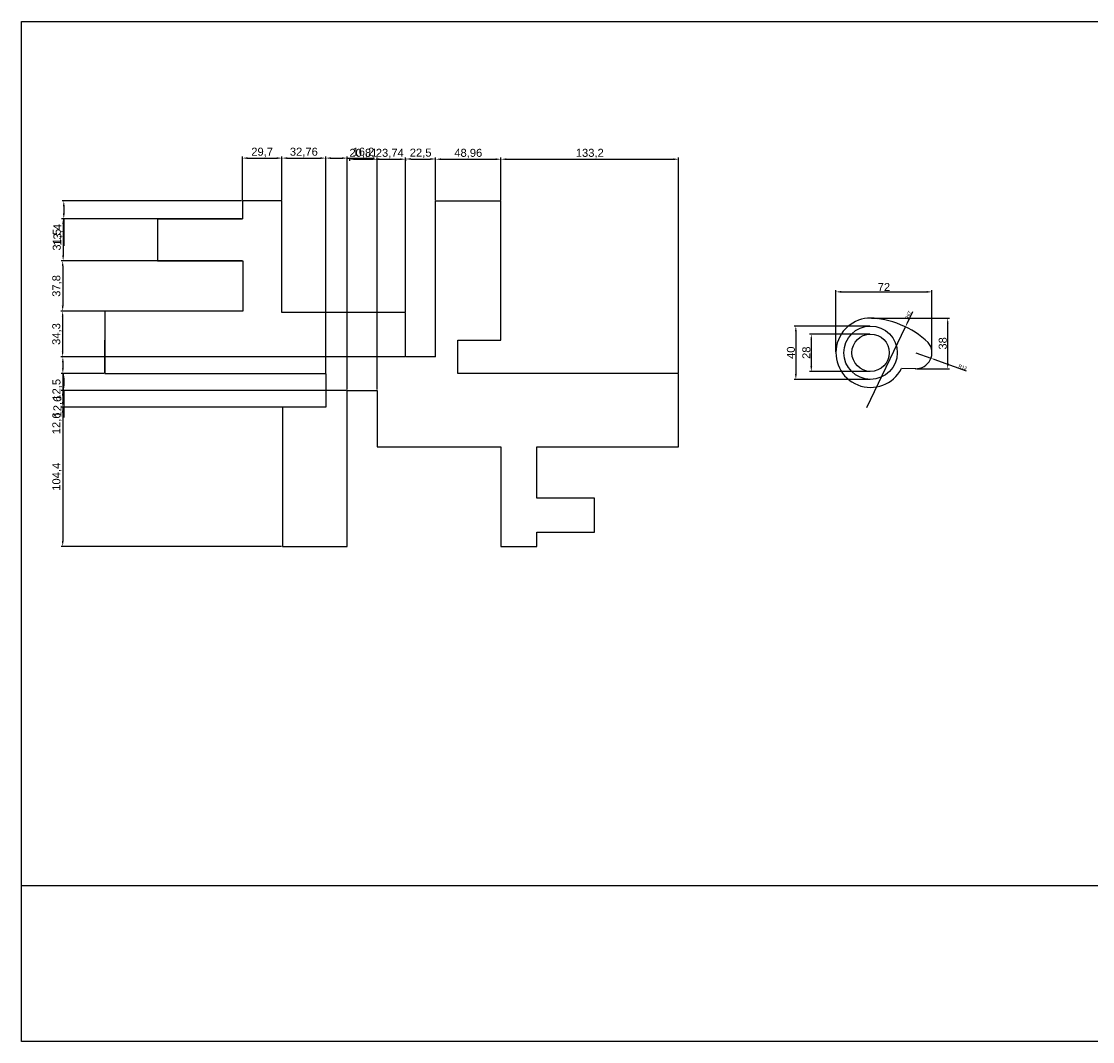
# Model space of a CAD drawing. Header units: millimetres. Extents: x 3767 to 9480, y 1414 to 2179.
# Drawn here: x 3767 to 4570, y 1414 to 2179 of the extents above; entities that cross this region are included whole.
import ezdxf

# ---------------------------------------------------------------- set-up
doc = ezdxf.new("R2010")
doc.units = ezdxf.units.MM
doc.layers.add('COTAS', color=80, linetype='Continuous')
doc.styles.get("Standard").update_dxf_attribs({"font": 'arial.ttf'})
doc.dimstyles.new('ISO-25', dxfattribs={"dimtxt": 2.5, "dimasz": 2.5, "dimexe": 1.25, "dimexo": 0.625, "dimtad": 1, "dimtxsty": 'Standard', "dimcen": 2.5, "dimadec": 0, "dimazin": 0, "dimtfac": 1, "dimtmove": 0, "dimatfit": 3, "dimfxl": 1, "dimarcsym": 0})

# ---------------------------------------------------------------- blocks, each defined once
blk = doc.blocks.new('*D1')
at = {"layer": 'COTAS', "color": 0, "lineweight": -2, "transparency": 16777216}
for p, q in [((3932.17, 2045.22), (3932.17, 2077.92)), ((3936.17, 2076.67), (3957.87, 2076.67)), ((3961.87, 2045.22), (3961.87, 2077.92))]:
    blk.add_line(p, q, dxfattribs=at)
at = {"layer": 'COTAS', "color": 0, "transparency": 16777216}
for points in [[(3936.17, 2077.34), (3936.17, 2076), (3932.17, 2076.67)], [(3957.87, 2077.34), (3957.87, 2076), (3961.87, 2076.67)]]:
    blk.add_solid(points, dxfattribs=at)
at = {"layer": 'Defpoints', "color": 0, "transparency": 16777216}
for p in [(3961.87, 2076.67), (3932.17, 2044.6), (3961.87, 2044.6)]:
    blk.add_point(p, dxfattribs=at)
at = {"layer": 'COTAS', "color": 0, "transparency": 16777216, "insert": (3947.02, 2080.9), "char_height": 6, "attachment_point": 5}
blk.add_mtext('29,7', dxfattribs=at)
blk = doc.blocks.new('*D2')
at = {"layer": 'COTAS', "color": 0, "lineweight": -2, "transparency": 16777216}
for p, q in [((3961.87, 2045.22), (3961.87, 2077.92)), ((3965.87, 2076.67), (3990.63, 2076.67)), ((3994.63, 1915.72), (3994.63, 2077.92))]:
    blk.add_line(p, q, dxfattribs=at)
at = {"layer": 'COTAS', "color": 0, "transparency": 16777216}
for points in [[(3965.87, 2077.34), (3965.87, 2076), (3961.87, 2076.67)], [(3990.63, 2077.34), (3990.63, 2076), (3994.63, 2076.67)]]:
    blk.add_solid(points, dxfattribs=at)
at = {"layer": 'Defpoints', "color": 0, "transparency": 16777216}
for p in [(3994.63, 2076.67), (3961.87, 2044.6), (3994.63, 1915.1)]:
    blk.add_point(p, dxfattribs=at)
at = {"layer": 'COTAS', "color": 0, "transparency": 16777216, "insert": (3978.25, 2080.9), "char_height": 6, "attachment_point": 5}
blk.add_mtext('32,76', dxfattribs=at)
blk = doc.blocks.new('*D3')
at = {"layer": 'COTAS', "color": 0, "lineweight": -2, "transparency": 16777216}
for p, q in [((3994.63, 2077.3), (3994.63, 2077.92)), ((3998.63, 2076.67), (4006.83, 2076.67)), ((4010.83, 1903.12), (4010.83, 2077.92)), ((4010.83, 2076.67), (4031.04, 2076.67))]:
    blk.add_line(p, q, dxfattribs=at)
at = {"layer": 'COTAS', "color": 0, "transparency": 16777216}
for points in [[(3998.63, 2077.34), (3998.63, 2076), (3994.63, 2076.67)], [(4006.83, 2077.34), (4006.83, 2076), (4010.83, 2076.67)]]:
    blk.add_solid(points, dxfattribs=at)
at = {"layer": 'Defpoints', "color": 0, "transparency": 16777216}
for p in [(3994.63, 2076.67), (4010.83, 2076.67), (4010.83, 1902.5)]:
    blk.add_point(p, dxfattribs=at)
at = {"layer": 'COTAS', "color": 0, "transparency": 16777216, "insert": (4022.94, 2080.9), "char_height": 6, "attachment_point": 5}
blk.add_mtext('16,2', dxfattribs=at)
blk = doc.blocks.new('*D4')
at = {"layer": 'COTAS', "color": 0, "lineweight": -2, "transparency": 16777216}
for p, q in [((4012.53, 2075.76), (4012.53, 2074.6)), ((4016.53, 2075.85), (4029.33, 2075.85)), ((4033.33, 1903.12), (4033.33, 2077.1))]:
    blk.add_line(p, q, dxfattribs=at)
at = {"layer": 'COTAS', "color": 0, "transparency": 16777216}
for points in [[(4016.53, 2076.51), (4016.53, 2075.18), (4012.53, 2075.85)], [(4029.33, 2076.51), (4029.33, 2075.18), (4033.33, 2075.85)]]:
    blk.add_solid(points, dxfattribs=at)
at = {"layer": 'Defpoints', "color": 0, "transparency": 16777216}
for p in [(4012.53, 2076.39), (4033.33, 2075.85), (4033.33, 1902.5)]:
    blk.add_point(p, dxfattribs=at)
at = {"layer": 'COTAS', "color": 0, "transparency": 16777216, "insert": (4022.93, 2080.08), "char_height": 6, "attachment_point": 5}
blk.add_mtext('20,81', dxfattribs=at)
blk = doc.blocks.new('*D5')
at = {"layer": 'COTAS', "color": 0, "lineweight": -2, "transparency": 16777216}
for p, q in [((4030.83, 2076.06), (4030.83, 2077.1)), ((4034.83, 2075.85), (4050.57, 2075.85)), ((4054.57, 1961.52), (4054.57, 2077.1))]:
    blk.add_line(p, q, dxfattribs=at)
at = {"layer": 'COTAS', "color": 0, "transparency": 16777216}
for points in [[(4034.83, 2076.51), (4034.83, 2075.18), (4030.83, 2075.85)], [(4050.57, 2076.51), (4050.57, 2075.18), (4054.57, 2075.85)]]:
    blk.add_solid(points, dxfattribs=at)
at = {"layer": 'Defpoints', "color": 0, "transparency": 16777216}
for p in [(4030.83, 2075.43), (4054.57, 2075.85), (4054.57, 1960.9)]:
    blk.add_point(p, dxfattribs=at)
at = {"layer": 'COTAS', "color": 0, "transparency": 16777216, "insert": (4042.7, 2080.08), "char_height": 6, "attachment_point": 5}
blk.add_mtext('23,74', dxfattribs=at)
blk = doc.blocks.new('*D6')
at = {"layer": 'COTAS', "color": 0, "lineweight": -2, "transparency": 16777216}
for p, q in [((4054.57, 2076.47), (4054.57, 2074.74)), ((4058.57, 2075.99), (4073.07, 2075.99)), ((4077.07, 2045.22), (4077.07, 2077.24))]:
    blk.add_line(p, q, dxfattribs=at)
at = {"layer": 'COTAS', "color": 0, "transparency": 16777216}
for points in [[(4058.57, 2076.65), (4058.57, 2075.32), (4054.57, 2075.99)], [(4073.07, 2076.65), (4073.07, 2075.32), (4077.07, 2075.99)]]:
    blk.add_solid(points, dxfattribs=at)
at = {"layer": 'Defpoints', "color": 0, "transparency": 16777216}
for p in [(4054.57, 2077.1), (4077.07, 2075.99), (4077.07, 2044.6)]:
    blk.add_point(p, dxfattribs=at)
at = {"layer": 'COTAS', "color": 0, "transparency": 16777216, "insert": (4065.82, 2080.22), "char_height": 6, "attachment_point": 5}
blk.add_mtext('22,5', dxfattribs=at)
blk = doc.blocks.new('*D7')
at = {"layer": 'COTAS', "color": 0, "lineweight": -2, "transparency": 16777216}
for p, q in [((4126.03, 2076.4), (4126.03, 2077.08)), ((4130.03, 2075.83), (4255.23, 2075.83)), ((4259.23, 1915.72), (4259.23, 2077.08))]:
    blk.add_line(p, q, dxfattribs=at)
at = {"layer": 'COTAS', "color": 0, "transparency": 16777216}
for points in [[(4130.03, 2076.5), (4130.03, 2075.16), (4126.03, 2075.83)], [(4255.23, 2076.5), (4255.23, 2075.16), (4259.23, 2075.83)]]:
    blk.add_solid(points, dxfattribs=at)
at = {"layer": 'Defpoints', "color": 0, "transparency": 16777216}
for p in [(4126.03, 2075.78), (4259.23, 2075.83), (4259.23, 1915.1)]:
    blk.add_point(p, dxfattribs=at)
at = {"layer": 'COTAS', "color": 0, "transparency": 16777216, "insert": (4192.63, 2080.06), "char_height": 6, "attachment_point": 5}
blk.add_mtext('133,2', dxfattribs=at)
blk = doc.blocks.new('*D8')
at = {"layer": 'COTAS', "color": 0, "lineweight": -2, "transparency": 16777216}
for p, q in [((3931.55, 2044.6), (3797.05, 2044.6)), ((3798.3, 2040.6), (3798.3, 2035.2)), ((3931.55, 2031.2), (3797.05, 2031.2)), ((3798.3, 2031.2), (3798.3, 2010.95))]:
    blk.add_line(p, q, dxfattribs=at)
at = {"layer": 'COTAS', "color": 0, "transparency": 16777216}
for points in [[(3797.63, 2040.6), (3798.97, 2040.6), (3798.3, 2044.6)], [(3797.63, 2035.2), (3798.97, 2035.2), (3798.3, 2031.2)]]:
    blk.add_solid(points, dxfattribs=at)
at = {"layer": 'Defpoints', "color": 0, "transparency": 16777216}
for p in [(3932.17, 2044.6), (3798.3, 2031.2), (3932.17, 2031.2)]:
    blk.add_point(p, dxfattribs=at)
at = {"layer": 'COTAS', "color": 0, "transparency": 16777216, "insert": (3794.07, 2019.08), "char_height": 6, "attachment_point": 5, "rotation": 90}
blk.add_mtext('13,4', dxfattribs=at)
blk = doc.blocks.new('*D9')
at = {"layer": 'COTAS', "color": 0, "lineweight": -2, "transparency": 16777216}
for p, q in [((3868.01, 2031.2), (3796.56, 2031.2)), ((3797.81, 2027.2), (3797.81, 2003.7)), ((3868.01, 1999.7), (3796.56, 1999.7))]:
    blk.add_line(p, q, dxfattribs=at)
at = {"layer": 'COTAS', "color": 0, "transparency": 16777216}
for points in [[(3797.14, 2027.2), (3798.48, 2027.2), (3797.81, 2031.2)], [(3797.14, 2003.7), (3798.48, 2003.7), (3797.81, 1999.7)]]:
    blk.add_solid(points, dxfattribs=at)
at = {"layer": 'Defpoints', "color": 0, "transparency": 16777216}
for p in [(3868.63, 2031.2), (3797.81, 1999.7), (3868.63, 1999.7)]:
    blk.add_point(p, dxfattribs=at)
at = {"layer": 'COTAS', "color": 0, "transparency": 16777216, "insert": (3793.58, 2015.45), "char_height": 6, "attachment_point": 5, "rotation": 90}
blk.add_mtext('31,5', dxfattribs=at)
blk = doc.blocks.new('*D10')
at = {"layer": 'COTAS', "color": 0, "lineweight": -2, "transparency": 16777216}
for p, q in [((3931.91, 1999.7), (3796.22, 1999.7)), ((3797.47, 1995.7), (3797.47, 1965.9)), ((3931.91, 1961.9), (3796.22, 1961.9))]:
    blk.add_line(p, q, dxfattribs=at)
at = {"layer": 'COTAS', "color": 0, "transparency": 16777216}
for points in [[(3796.81, 1995.7), (3798.14, 1995.7), (3797.47, 1999.7)], [(3796.81, 1965.9), (3798.14, 1965.9), (3797.47, 1961.9)]]:
    blk.add_solid(points, dxfattribs=at)
at = {"layer": 'Defpoints', "color": 0, "transparency": 16777216}
for p in [(3932.53, 1999.7), (3797.47, 1961.9), (3932.53, 1961.9)]:
    blk.add_point(p, dxfattribs=at)
at = {"layer": 'COTAS', "color": 0, "transparency": 16777216, "insert": (3793.24, 1980.8), "char_height": 6, "attachment_point": 5, "rotation": 90}
blk.add_mtext('37,8', dxfattribs=at)
blk = doc.blocks.new('*D11')
at = {"layer": 'COTAS', "color": 0, "lineweight": -2, "transparency": 16777216}
for p, q in [((3961.61, 1889.9), (3796.25, 1889.9)), ((3797.5, 1885.9), (3797.5, 1789.5)), ((3961.61, 1785.5), (3796.25, 1785.5))]:
    blk.add_line(p, q, dxfattribs=at)
at = {"layer": 'COTAS', "color": 0, "transparency": 16777216}
for points in [[(3796.83, 1885.9), (3798.16, 1885.9), (3797.5, 1889.9)], [(3796.83, 1789.5), (3798.16, 1789.5), (3797.5, 1785.5)]]:
    blk.add_solid(points, dxfattribs=at)
at = {"layer": 'Defpoints', "color": 0, "transparency": 16777216}
for p in [(3962.23, 1889.9), (3797.5, 1785.5), (3962.23, 1785.5)]:
    blk.add_point(p, dxfattribs=at)
at = {"layer": 'COTAS', "color": 0, "transparency": 16777216, "insert": (3793.27, 1837.7), "char_height": 6, "attachment_point": 5, "rotation": 90}
blk.add_mtext('104,4', dxfattribs=at)
blk = doc.blocks.new('*D12')
at = {"layer": 'COTAS', "color": 0, "lineweight": -2, "transparency": 16777216}
for p, q in [((3797.18, 1961.9), (3796.18, 1961.9)), ((3797.43, 1957.9), (3797.43, 1931.6)), ((4053.95, 1927.6), (3796.18, 1927.6))]:
    blk.add_line(p, q, dxfattribs=at)
at = {"layer": 'COTAS', "color": 0, "transparency": 16777216}
for points in [[(3796.76, 1957.9), (3798.1, 1957.9), (3797.43, 1961.9)], [(3796.76, 1931.6), (3798.1, 1931.6), (3797.43, 1927.6)]]:
    blk.add_solid(points, dxfattribs=at)
at = {"layer": 'Defpoints', "color": 0, "transparency": 16777216}
for p in [(3797.81, 1961.9), (3797.43, 1927.6), (4054.57, 1927.6)]:
    blk.add_point(p, dxfattribs=at)
at = {"layer": 'COTAS', "color": 0, "transparency": 16777216, "insert": (3793.2, 1944.75), "char_height": 6, "attachment_point": 5, "rotation": 90}
blk.add_mtext('34,3', dxfattribs=at)
blk = doc.blocks.new('*D13')
at = {"layer": 'COTAS', "color": 0, "lineweight": -2, "transparency": 16777216}
for p, q in [((3828.41, 1927.6), (3796.35, 1927.6)), ((3797.6, 1923.6), (3797.6, 1919.1)), ((3828.41, 1915.1), (3796.35, 1915.1)), ((3797.6, 1915.1), (3797.6, 1894.78))]:
    blk.add_line(p, q, dxfattribs=at)
at = {"layer": 'COTAS', "color": 0, "transparency": 16777216}
for points in [[(3796.94, 1923.6), (3798.27, 1923.6), (3797.6, 1927.6)], [(3796.94, 1919.1), (3798.27, 1919.1), (3797.6, 1915.1)]]:
    blk.add_solid(points, dxfattribs=at)
at = {"layer": 'Defpoints', "color": 0, "transparency": 16777216}
for p in [(3829.03, 1927.6), (3797.6, 1915.1), (3829.03, 1915.1)]:
    blk.add_point(p, dxfattribs=at)
at = {"layer": 'COTAS', "color": 0, "transparency": 16777216, "insert": (3793.37, 1902.94), "char_height": 6, "attachment_point": 5, "rotation": 90}
blk.add_mtext('12,5', dxfattribs=at)
blk = doc.blocks.new('*D14')
at = {"layer": 'COTAS', "color": 0, "lineweight": -2, "transparency": 16777216}
for p, q in [((3828.41, 1915.1), (3797.03, 1915.1)), ((3798.28, 1911.1), (3798.28, 1906.5)), ((4010.21, 1902.5), (3797.03, 1902.5)), ((3798.28, 1902.5), (3798.28, 1882.23))]:
    blk.add_line(p, q, dxfattribs=at)
at = {"layer": 'COTAS', "color": 0, "transparency": 16777216}
for points in [[(3797.61, 1911.1), (3798.95, 1911.1), (3798.28, 1915.1)], [(3797.61, 1906.5), (3798.95, 1906.5), (3798.28, 1902.5)]]:
    blk.add_solid(points, dxfattribs=at)
at = {"layer": 'Defpoints', "color": 0, "transparency": 16777216}
for p in [(3829.03, 1915.1), (3798.28, 1902.5), (4010.83, 1902.5)]:
    blk.add_point(p, dxfattribs=at)
at = {"layer": 'COTAS', "color": 0, "transparency": 16777216, "insert": (3794.05, 1890.37), "char_height": 6, "attachment_point": 5, "rotation": 90}
blk.add_mtext('12,6', dxfattribs=at)
blk = doc.blocks.new('*D15')
at = {"layer": 'COTAS', "color": 0, "lineweight": -2, "transparency": 16777216}
for p, q in [((3994.01, 1902.5), (3796.25, 1902.5)), ((3797.5, 1898.5), (3797.5, 1893.9)), ((3994.01, 1889.9), (3796.25, 1889.9)), ((3797.5, 1889.9), (3797.5, 1869.63))]:
    blk.add_line(p, q, dxfattribs=at)
at = {"layer": 'COTAS', "color": 0, "transparency": 16777216}
for points in [[(3796.83, 1898.5), (3798.16, 1898.5), (3797.5, 1902.5)], [(3796.83, 1893.9), (3798.16, 1893.9), (3797.5, 1889.9)]]:
    blk.add_solid(points, dxfattribs=at)
at = {"layer": 'Defpoints', "color": 0, "transparency": 16777216}
for p in [(3994.63, 1902.5), (3797.5, 1889.9), (3994.63, 1889.9)]:
    blk.add_point(p, dxfattribs=at)
at = {"layer": 'COTAS', "color": 0, "transparency": 16777216, "insert": (3793.27, 1877.77), "char_height": 6, "attachment_point": 5, "rotation": 90}
blk.add_mtext('12,6', dxfattribs=at)
blk = doc.blocks.new('*D16')
at = {"layer": 'COTAS', "color": 0, "lineweight": -2, "transparency": 16777216}
for p, q in [((4377.15, 1931.36), (4377.15, 1977.61)), ((4381.15, 1976.36), (4445.15, 1976.36)), ((4449.15, 1931.36), (4449.15, 1977.61))]:
    blk.add_line(p, q, dxfattribs=at)
at = {"layer": 'COTAS', "color": 0, "transparency": 16777216}
for points in [[(4381.15, 1977.03), (4381.15, 1975.69), (4377.15, 1976.36)], [(4445.15, 1977.03), (4445.15, 1975.69), (4449.15, 1976.36)]]:
    blk.add_solid(points, dxfattribs=at)
at = {"layer": 'Defpoints', "color": 0, "transparency": 16777216}
for p in [(4449.15, 1976.36), (4377.15, 1930.73), (4449.15, 1930.73)]:
    blk.add_point(p, dxfattribs=at)
at = {"layer": 'COTAS', "color": 0, "transparency": 16777216, "insert": (4413.15, 1980), "char_height": 6, "attachment_point": 5}
blk.add_mtext('72', dxfattribs=at)
blk = doc.blocks.new('*D17')
at = {"layer": 'COTAS', "color": 0, "lineweight": -2, "transparency": 16777216}
for p, q in [((4402.52, 1944.73), (4357.47, 1944.73)), ((4358.72, 1940.73), (4358.72, 1920.73)), ((4402.52, 1916.73), (4357.47, 1916.73))]:
    blk.add_line(p, q, dxfattribs=at)
at = {"layer": 'COTAS', "color": 0, "transparency": 16777216}
for points in [[(4358.05, 1940.73), (4359.39, 1940.73), (4358.72, 1944.73)], [(4358.05, 1920.73), (4359.39, 1920.73), (4358.72, 1916.73)]]:
    blk.add_solid(points, dxfattribs=at)
at = {"layer": 'Defpoints', "color": 0, "transparency": 16777216}
for p in [(4403.15, 1944.73), (4358.72, 1916.73), (4403.15, 1916.73)]:
    blk.add_point(p, dxfattribs=at)
at = {"layer": 'COTAS', "color": 0, "transparency": 16777216, "insert": (4355.03, 1930.73), "char_height": 6, "attachment_point": 5, "rotation": 90}
blk.add_mtext('28', dxfattribs=at)
blk = doc.blocks.new('*D18')
at = {"layer": 'COTAS', "color": 0, "lineweight": -2, "transparency": 16777216}
for p, q in [((4402.52, 1950.73), (4345.88, 1950.73)), ((4347.13, 1946.73), (4347.13, 1914.73)), ((4402.52, 1910.73), (4345.88, 1910.73))]:
    blk.add_line(p, q, dxfattribs=at)
at = {"layer": 'COTAS', "color": 0, "transparency": 16777216}
for points in [[(4346.46, 1946.73), (4347.8, 1946.73), (4347.13, 1950.73)], [(4346.46, 1914.73), (4347.8, 1914.73), (4347.13, 1910.73)]]:
    blk.add_solid(points, dxfattribs=at)
at = {"layer": 'Defpoints', "color": 0, "transparency": 16777216}
for p in [(4403.15, 1950.73), (4347.13, 1910.73), (4403.15, 1910.73)]:
    blk.add_point(p, dxfattribs=at)
at = {"layer": 'COTAS', "color": 0, "transparency": 16777216, "insert": (4343.44, 1930.73), "char_height": 6, "attachment_point": 5, "rotation": 90}
blk.add_mtext('40', dxfattribs=at)
blk = doc.blocks.new('*D19')
at = {"layer": 'COTAS', "color": 0, "lineweight": -2, "transparency": 16777216}
for p, q in [((4437.15, 1930.73), (4448.41, 1926.61)), ((4475.01, 1916.87), (4450.76, 1925.75))]:
    blk.add_line(p, q, dxfattribs=at)
at = {"layer": 'COTAS', "color": 0, "transparency": 16777216}
blk.add_solid([(4450.9, 1926.14), (4450.62, 1925.35), (4448.41, 1926.61)], dxfattribs=at)
at = {"layer": 'Defpoints', "color": 0, "transparency": 16777216}
for p in [(4437.15, 1930.73), (4448.41, 1926.61)]:
    blk.add_point(p, dxfattribs=at)
at = {"layer": 'COTAS', "color": 0, "transparency": 16777216, "insert": (4472.27, 1919.87), "char_height": 2.5, "attachment_point": 5, "rotation": 339.88689}
blk.add_mtext('R12', dxfattribs=at)
blk = doc.blocks.new('*D20')
at = {"layer": 'COTAS', "color": 0, "lineweight": -2, "transparency": 16777216}
for p, q in [((4434.68, 1961.32), (4430.39, 1952.37)), ((4400.36, 1889.69), (4429.31, 1950.11))]:
    blk.add_line(p, q, dxfattribs=at)
at = {"layer": 'COTAS', "color": 0, "transparency": 16777216}
blk.add_solid([(4430.01, 1952.55), (4430.77, 1952.19), (4429.31, 1950.11)], dxfattribs=at)
at = {"layer": 'Defpoints', "color": 0, "transparency": 16777216}
for p in [(4429.31, 1950.11), (4400.36, 1889.69)]:
    blk.add_point(p, dxfattribs=at)
at = {"layer": 'COTAS', "color": 0, "transparency": 16777216, "insert": (4431.4, 1958.88), "char_height": 2.5, "attachment_point": 5, "rotation": 64.40185}
blk.add_mtext('R67', dxfattribs=at)
blk = doc.blocks.new('*D21')
at = {"layer": 'COTAS', "color": 0, "lineweight": -2, "transparency": 16777216}
for p, q in [((4403.77, 1956.73), (4462.22, 1956.73)), ((4460.97, 1922.73), (4460.97, 1952.73)), ((4437.77, 1918.73), (4462.22, 1918.73))]:
    blk.add_line(p, q, dxfattribs=at)
at = {"layer": 'COTAS', "color": 0, "transparency": 16777216}
for points in [[(4460.31, 1952.73), (4461.64, 1952.73), (4460.97, 1956.73)], [(4460.31, 1922.73), (4461.64, 1922.73), (4460.97, 1918.73)]]:
    blk.add_solid(points, dxfattribs=at)
at = {"layer": 'Defpoints', "color": 0, "transparency": 16777216}
for p in [(4403.15, 1956.73), (4460.97, 1956.73), (4437.15, 1918.73)]:
    blk.add_point(p, dxfattribs=at)
at = {"layer": 'COTAS', "color": 0, "transparency": 16777216, "insert": (4457.28, 1937.73), "char_height": 6, "attachment_point": 5, "rotation": 90}
blk.add_mtext('38', dxfattribs=at)
blk = doc.blocks.new('*D51')
at = {"layer": 'COTAS', "color": 0, "lineweight": -2, "transparency": 16777216}
for p, q in [((4077.07, 2045.22), (4077.07, 2077.08)), ((4081.07, 2075.83), (4122.03, 2075.83)), ((4126.03, 2045.22), (4126.03, 2077.08))]:
    blk.add_line(p, q, dxfattribs=at)
at = {"layer": 'COTAS', "color": 0, "transparency": 16777216}
for points in [[(4081.07, 2076.5), (4081.07, 2075.16), (4077.07, 2075.83)], [(4122.03, 2076.5), (4122.03, 2075.16), (4126.03, 2075.83)]]:
    blk.add_solid(points, dxfattribs=at)
at = {"layer": 'Defpoints', "color": 0, "transparency": 16777216}
for p in [(4126.03, 2075.83), (4077.07, 2044.6), (4126.03, 2044.6)]:
    blk.add_point(p, dxfattribs=at)
at = {"layer": 'COTAS', "color": 0, "transparency": 16777216, "insert": (4101.55, 2080.06), "char_height": 6, "attachment_point": 5}
blk.add_mtext('48,96', dxfattribs=at)

msp = doc.modelspace()

# ---------------------------------------------------------------- linework, layer by layer
for p, q in [((3961.873, 2044.599), (3932.173, 2044.599)), ((3932.173, 2044.599), (3932.173, 2031.199)), ((3961.873, 2030.199), (3961.873, 2044.599)), ((4077.073, 2044.599), (4126.032, 2044.599)), ((4077.073, 2031.199), (4077.073, 2044.599)), ((4126.032, 2031.199), (4126.032, 2044.599)), ((3868.632, 2031.199), (3868.632, 1999.699)), ((3868.632, 2031.199), (3932.173, 2031.199)), ((3961.873, 2030.199), (3961.873, 2031.199)), ((3961.873, 1998.699), (3961.873, 2030.199)), ((4077.073, 1927.599), (4077.073, 2031.199)), ((4126.032, 1940.099), (4126.032, 2031.199)), ((3868.632, 1999.699), (3932.532, 1999.699)), ((3932.532, 1999.699), (3932.532, 1961.899)), ((3961.873, 1960.899), (3961.873, 1998.699)), ((3868.632, 1961.899), (3829.032, 1961.899)), ((3829.032, 1961.899), (3829.032, 1928.599)), ((3829.032, 1961.899), (3829.032, 1949.399)), ((3932.532, 1961.899), (3868.632, 1961.899)), ((3994.273, 1960.899), (3961.873, 1960.899)), ((4010.473, 1960.899), (3994.273, 1960.899)), ((4032.973, 1960.899), (4010.473, 1960.899)), ((4054.573, 1960.899), (4032.973, 1960.899)), ((4054.573, 1927.599), (4054.573, 1960.899)), ((3829.032, 1915.099), (3829.032, 1940.099)), ((4093.632, 1915.099), (4093.632, 1940.099)), ((4093.632, 1940.099), (4126.032, 1940.099)), ((3829.032, 1928.599), (3829.032, 1915.099)), ((4077.073, 1927.599), (4054.573, 1927.599)), ((3829.032, 1915.099), (3868.632, 1915.099)), ((3868.632, 1915.099), (3932.532, 1915.099)), ((3932.532, 1915.099), (3962.232, 1915.099)), ((3962.232, 1915.099), (3994.632, 1915.099)), ((3994.632, 1915.099), (3994.632, 1902.499)), ((4126.032, 1915.099), (4093.632, 1915.099)), ((4126.032, 1915.099), (4093.632, 1915.099)), ((4259.232, 1915.099), (4126.032, 1915.099)), ((4259.232, 1906.549), (4259.232, 1915.099)), ((4437.146, 1918.732), (4426.321, 1918.946)), ((4259.232, 1860.106), (4259.232, 1906.549)), ((3994.632, 1902.499), (3994.632, 1889.899)), ((4010.832, 1889.899), (4010.832, 1902.499)), ((4010.832, 1902.499), (4033.332, 1902.499)), ((4033.332, 1902.499), (4033.332, 1860.106)), ((3994.632, 1889.899), (3962.232, 1889.899)), ((3962.232, 1889.899), (3962.232, 1785.499)), ((4010.832, 1785.499), (4010.832, 1889.899)), ((4033.332, 1860.106), (4054.932, 1860.106)), ((4054.932, 1860.106), (4077.432, 1860.106)), ((4077.432, 1860.106), (4093.632, 1860.106)), ((4093.632, 1860.106), (4126.032, 1860.106)), ((4126.032, 1860.106), (4126.032, 1785.499)), ((4153.062, 1860.106), (4259.232, 1860.106)), ((4153.062, 1843.037), (4153.062, 1860.106)), ((4153.062, 1821.7), (4153.062, 1843.037)), ((4196.26, 1821.7), (4153.062, 1821.7)), ((4196.26, 1796.097), (4196.26, 1821.7)), ((4153.062, 1785.499), (4153.062, 1796.097)), ((4153.062, 1796.097), (4196.26, 1796.097)), ((3962.232, 1785.499), (3994.632, 1785.499)), ((3994.632, 1785.499), (4010.832, 1785.499)), ((4126.032, 1785.499), (4153.062, 1785.499)), ((4126.032, 1785.499), (4153.062, 1785.499))]:
    msp.add_line(p, q)
for radius in [20, 14]:
    msp.add_circle((4403.146, 1930.732), radius)
for centre, radius, start, end in [((4403.146, 1930.732), 26, 78.618753, 333.042884), ((4400.363, 1889.69), 67, 46.583184, 89.025225), ((4437.146, 1930.732), 12, 267.739275, 39.449147)]:
    msp.add_arc(centre, radius, start, end)
at = {"layer": 'COTAS', "lineweight": -2}
for p, q in [((3766.533, 1414.231), (3766.533, 1531.181)), ((3766.533, 1531.181), (9479.938, 1531.181))]:
    msp.add_line(p, q, dxfattribs=at)
msp.add_lwpolyline([(3766.533, 2179.148), (9479.938, 2179.148), (9479.938, 1414.231), (3766.533, 1414.231)], close=True, dxfattribs=at)

# ---------------------------------------------------------------- dimensions: what is measured, and where the dimension line sits
at = {"layer": 'COTAS'}
for base, p1, p2, picture, middle in [((3961.873, 2076.671), (3932.173, 2044.599), (3961.873, 2044.599), '*D1', (3947.023, 2080.901)), ((3994.632, 2076.671), (3961.873, 2044.599), (3994.632, 1915.099), '*D2', (3978.252, 2080.901)), ((4010.832, 2076.671), (3994.632, 2076.671), (4010.832, 1902.499), '*D3', (4022.936, 2080.901)), ((4033.332, 2075.847), (4012.525, 2076.389), (4033.332, 1902.499), '*D4', (4022.928, 2080.078)), ((4054.573, 2075.847), (4030.832, 2075.43), (4054.573, 1960.899), '*D5', (4042.702, 2080.078)), ((4077.073, 2075.986), (4054.573, 2077.097), (4077.073, 2044.599), '*D6', (4065.823, 2080.217)), ((4126.032, 2075.83), (4077.073, 2044.599), (4126.032, 2044.599), '*D51', (4101.552, 2080.06)), ((4259.232, 2075.83), (4126.032, 2075.78), (4259.232, 1915.099), '*D7', (4192.632, 2080.06)), ((4449.146, 1976.36), (4377.146, 1930.732), (4449.146, 1930.732), '*D16', (4413.146, 1979.997))]:
    dim = msp.add_linear_dim(base=base, p1=p1, p2=p2, dimstyle='ISO-25', override={"dimtxt": 6, "dimasz": 4}, dxfattribs=at)
    dim.commit()
    dim.dimension.update_dxf_attribs({"geometry": picture, "text_midpoint": middle})
for base, p1, p2, picture, middle in [((3798.298, 2031.199), (3932.173, 2044.599), (3932.173, 2031.199), '*D8', (3794.068, 2019.076)), ((3797.809, 1999.699), (3868.632, 2031.199), (3868.632, 1999.699), '*D9', (3793.579, 2015.449)), ((3797.474, 1961.899), (3932.532, 1999.699), (3932.532, 1961.899), '*D10', (3793.243, 1980.799)), ((3797.43, 1927.599), (3797.809, 1961.899), (4054.573, 1927.599), '*D12', (3793.199, 1944.749)), ((4460.972, 1956.732), (4437.146, 1918.732), (4403.146, 1956.732), '*D21', (4457.281, 1937.732)), ((4347.13, 1910.732), (4403.146, 1950.732), (4403.146, 1910.732), '*D18', (4343.441, 1930.732)), ((4358.72, 1916.732), (4403.146, 1944.732), (4403.146, 1916.732), '*D17', (4355.031, 1930.732)), ((3797.604, 1915.099), (3829.032, 1927.599), (3829.032, 1915.099), '*D13', (3793.374, 1902.941)), ((3798.279, 1902.499), (3829.032, 1915.099), (4010.832, 1902.499), '*D14', (3794.048, 1890.366)), ((3797.497, 1889.899), (3994.632, 1902.499), (3994.632, 1889.899), '*D15', (3793.267, 1877.766)), ((3797.497, 1785.499), (3962.232, 1889.899), (3962.232, 1785.499), '*D11', (3793.267, 1837.699))]:
    dim = msp.add_linear_dim(base=base, p1=p1, p2=p2, angle=90, dimstyle='ISO-25', override={"dimtxt": 6, "dimasz": 4}, dxfattribs=at)
    dim.commit()
    dim.dimension.update_dxf_attribs({"geometry": picture, "text_midpoint": middle})
for center, mpoint, picture, middle in [((4400.363, 1889.69), (4429.311, 1950.113), '*D20', (4433.119, 1958.062)), ((4437.146, 1930.732), (4448.414, 1926.605), '*D19', (4471.627, 1918.105))]:
    dim = msp.add_radius_dim(center=center, mpoint=mpoint, dimstyle='ISO-25', dxfattribs=at)
    dim.commit()
    dim.dimension.update_dxf_attribs({"geometry": picture, "text_midpoint": middle, "dimtype": 164})

doc.saveas('drawing.dxf')
